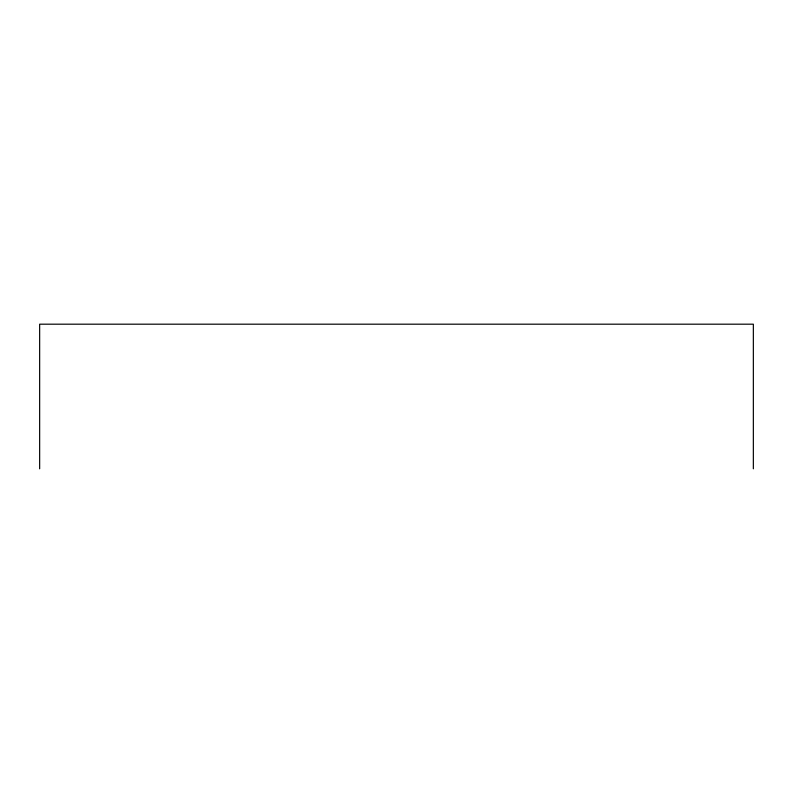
<?xml version="1.0" encoding="UTF-8"?>
<svg xmlns="http://www.w3.org/2000/svg" width="793" height="793" viewBox="0 0 793 793"><rect width="100%" height="100%" fill="white"/><g stroke="black" fill="none" stroke-linecap="round" stroke-linejoin="round"><path stroke-width="1.19" d="M753.35 468.812L753.35 324.188L39.65 324.188L39.65 468.812"/></g></svg>
